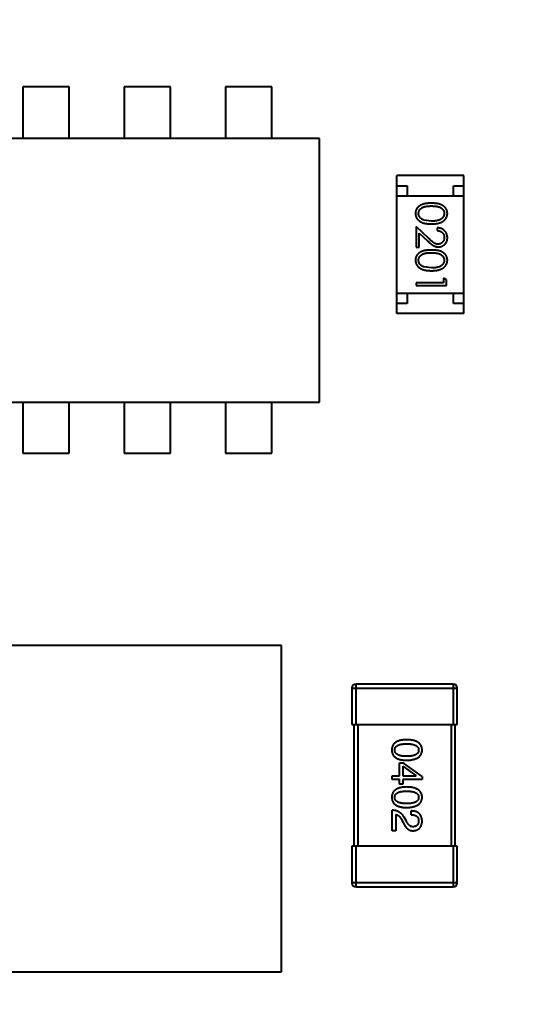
# Model space of a CAD drawing. Header units: inches. Extents: x 398 to 599, y 40 to 151.
# Drawn here: x 554.281 to 556.841, y 82.382 to 87.242 of the extents above; entities that cross this region are included whole.
import ezdxf

# ---------------------------------------------------------------- set-up
doc = ezdxf.new("R2010")
doc.units = ezdxf.units.IN
doc.header["$LTSCALE"] = 1.21
doc.header["$MEASUREMENT"] = 0
doc.header["$PDMODE"] = 3
doc.header["$PDSIZE"] = 0.3125
doc.layers.get('0').update_dxf_attribs({"linetype": 'CONTINUOUS'})
doc.layers.get('Defpoints').update_dxf_attribs({"linetype": 'CONTINUOUS'})
doc.layers.add('DIM', color=3, linetype='CONTINUOUS')
doc.styles.get("Standard").update_dxf_attribs({"font": 'txt', "width": 0.8})
doc.dimstyles.get("Standard").update_dxf_attribs({"dimtxt": 0.15625, "dimasz": 0.1875, "dimexe": 0.125, "dimexo": 0.0625, "dimgap": 0.09, "dimtad": 0, "dimtih": 1, "dimtoh": 1, "dimzin": 4, "dimdsep": 46, "dimtxsty": 'Standard', "dimblk": '_FILLED', "dimblk1": '_FILLED', "dimblk2": '_FILLED', "dimcen": 0.09, "dimazin": 1, "dimtp": 0.01, "dimtm": 0.01, "dimtfac": 1, "dimtofl": 0, "dimtmove": 0, "dimatfit": 3, "dimldrblk": '_FILLED', "dimfxl": 1, "dimtolj": 1, "dimtzin": 4, "dimarcsym": 0})

# ---------------------------------------------------------------- blocks, each defined once
blk = doc.blocks.new('_FILLED')
at = {"color": 0, "linetype": 'ByBlock'}
blk.add_solid([(0, 0), (-1, 0.1667), (-1, -0.1667)], dxfattribs=at)
blk = doc.blocks.new('*D71')
at = {"layer": 'Defpoints', "color": 0}
for p in [(570.261, 87.005), (553.751, 68.4022), (553.751, 64.8591)]:
    blk.add_point(p, dxfattribs=at)
at = {"layer": 'DIM', "color": 0, "lineweight": -2}
for p, q in [((570.261, 86.9425), (570.261, 64.7341)), ((553.751, 68.3397), (553.751, 64.7341)), ((555.751, 64.8591), (559.2494, 64.8591)), ((568.261, 64.8591), (564.7627, 64.8591))]:
    blk.add_line(p, q, dxfattribs=at)
at = {"layer": 'DIM', "color": 0, "lineweight": -2, "xscale": 2, "yscale": 2, "zscale": 2, "rotation": 180}
blk.add_blockref('_FILLED', (553.751, 64.8591), dxfattribs=at)
at = {"layer": 'DIM', "color": 0, "lineweight": -2, "xscale": 2, "yscale": 2, "zscale": 2}
blk.add_blockref('_FILLED', (570.261, 64.8591), dxfattribs=at)
at = {"layer": 'DIM', "color": 0, "insert": (562.006, 64.8591), "char_height": 2, "attachment_point": 5}
blk.add_mtext('\\A1;16.51', dxfattribs=at)

msp = doc.modelspace()

# ---------------------------------------------------------------- linework, layer by layer
at = {"color": 7, "linetype": 'Continuous'}
for p, q in [((554.2965, 86.9106), (554.2965, 86.6563)), ((554.5259, 86.9106), (554.2965, 86.9106)), ((554.5259, 86.6563), (554.5259, 86.9106)), ((554.7965, 86.9106), (554.7965, 86.6563)), ((555.0259, 86.9106), (554.7965, 86.9106)), ((555.0259, 86.6563), (555.0259, 86.9106)), ((555.2965, 86.9106), (555.2965, 86.6563)), ((555.5259, 86.9106), (555.2965, 86.9106)), ((555.5259, 86.6563), (555.5259, 86.9106)), ((555.7611, 86.6563), (554.0735, 86.6563)), ((555.7611, 85.3563), (555.7611, 86.6563)), ((556.1431, 85.7933), (556.1431, 86.4733)), ((556.4731, 86.4733), (556.1431, 86.4733)), ((556.4731, 85.7933), (556.4731, 86.4733)), ((556.1431, 86.4233), (556.1931, 86.4233)), ((556.1931, 86.4233), (556.1931, 86.3733)), ((556.4231, 86.3733), (556.4231, 86.4233)), ((556.4231, 86.4233), (556.4731, 86.4233)), ((556.1431, 86.3733), (556.4731, 86.3733)), ((556.2383, 86.2219), (556.2383, 86.12)), ((556.3004, 86.1638), (556.2383, 86.2219)), ((556.3133, 86.2488), (556.2756, 86.2545)), ((556.2537, 86.12), (556.2537, 86.1898)), ((556.2537, 86.1898), (556.2938, 86.1523)), ((556.3422, 86.2162), (556.3422, 86.2027)), ((556.2383, 86.12), (556.2537, 86.12)), ((556.3133, 86.0181), (556.2756, 86.0238)), ((556.2383, 85.945), (556.2383, 85.9315)), ((556.373, 85.945), (556.2383, 85.945)), ((556.2383, 85.9315), (556.3883, 85.9315)), ((556.373, 85.9681), (556.373, 85.945)), ((556.3883, 85.9593), (556.373, 85.9681)), ((556.3883, 85.9315), (556.3883, 85.9593)), ((556.1431, 85.8933), (556.4731, 85.8933)), ((556.1931, 85.8933), (556.1931, 85.8433)), ((556.4231, 85.8433), (556.4231, 85.8933)), ((556.1931, 85.8433), (556.1431, 85.8433)), ((556.4731, 85.8433), (556.4231, 85.8433)), ((556.4731, 85.7933), (556.1431, 85.7933)), ((554.0611, 85.3563), (555.7611, 85.3563)), ((554.2965, 85.3563), (554.2965, 85.1042)), ((554.5259, 85.1042), (554.5259, 85.3563)), ((554.7965, 85.3563), (554.7965, 85.1042)), ((555.0259, 85.1042), (555.0259, 85.3563)), ((555.2965, 85.3563), (555.2965, 85.1042)), ((555.5259, 85.1042), (555.5259, 85.3563)), ((554.2965, 85.1042), (554.5259, 85.1042)), ((554.7965, 85.1042), (555.0259, 85.1042)), ((555.2965, 85.1042), (555.5259, 85.1042)), ((555.5741, 84.1566), (553.4741, 84.1566)), ((555.5741, 82.5473), (555.5741, 84.1566)), ((555.9212, 83.9462), (555.9212, 83.7662)), ((555.9212, 83.9462), (556.4412, 83.9462)), ((555.9412, 83.7662), (555.9412, 83.9662)), ((556.4212, 83.9662), (555.9412, 83.9662)), ((556.4212, 83.9662), (556.4212, 83.7662)), ((556.4412, 83.7662), (556.4412, 83.9462)), ((555.9212, 83.7662), (556.4412, 83.7662)), ((555.9312, 83.7662), (555.9312, 83.1662)), ((555.9512, 83.1662), (555.9512, 83.7662)), ((556.4112, 83.7662), (556.4112, 83.1662)), ((556.4312, 83.1662), (556.4312, 83.7662)), ((556.156, 83.5131), (556.156, 83.5778)), ((556.156, 83.5778), (556.174, 83.5778)), ((556.1716, 83.5606), (556.1716, 83.5131)), ((556.1716, 83.5606), (556.2388, 83.5139)), ((556.2675, 83.5106), (556.174, 83.5778)), ((556.12, 83.4951), (556.12, 83.5131)), ((556.12, 83.5131), (556.156, 83.5131)), ((556.1716, 83.5131), (556.2388, 83.5131)), ((556.2388, 83.5131), (556.2388, 83.5139)), ((556.2675, 83.5106), (556.2675, 83.4951)), ((556.156, 83.4951), (556.12, 83.4951)), ((556.156, 83.4729), (556.156, 83.4951)), ((556.1716, 83.4729), (556.156, 83.4729)), ((556.1716, 83.4951), (556.1716, 83.4729)), ((556.2675, 83.4951), (556.1716, 83.4951)), ((556.12, 83.2431), (556.12, 83.3439)), ((556.1372, 83.3234), (556.1372, 83.2431)), ((556.1896, 83.2898), (556.1781, 83.3094)), ((556.2142, 83.3217), (556.2142, 83.3406)), ((556.165, 83.2988), (556.174, 83.2832)), ((556.1372, 83.2431), (556.12, 83.2431)), ((555.9212, 83.1662), (555.9212, 82.9862)), ((556.4412, 83.1662), (555.9212, 83.1662)), ((555.9412, 82.9662), (555.9412, 83.1662)), ((556.4212, 83.1662), (556.4212, 82.9662)), ((556.4412, 82.9862), (556.4412, 83.1662)), ((556.4412, 82.9862), (555.9212, 82.9862)), ((555.9412, 82.9662), (556.4212, 82.9662)), ((553.4741, 82.5473), (555.5741, 82.5473))]:
    msp.add_line(p, q, dxfattribs=at)
for centre, radius, start, end in [((553.751, 92.925), 23, 281.22586, 258.77532), ((553.751, 92.925), 22.75, 294.44334, 241.13427), ((555.9412, 83.9462), 0.02, 90, 180), ((556.4212, 83.9462), 0.02, 0, 90), ((555.9412, 82.9862), 0.02, 180, 270), ((556.4212, 82.9862), 0.02, 270, 0)]:
    msp.add_arc(centre, radius, start, end, dxfattribs=at)
for points, knots in [([(556.3133, 86.3373), (556.3109, 86.3373), (556.3063, 86.3373), (556.2995, 86.337), (556.2931, 86.3365), (556.2872, 86.3357), (556.2817, 86.3348), (556.2765, 86.3338), (556.2718, 86.3325), (556.2675, 86.331), (556.2635, 86.3293), (556.2597, 86.3274), (556.2563, 86.3254), (556.2531, 86.3232), (556.2501, 86.3209), (556.2474, 86.3184), (556.2449, 86.3158), (556.2427, 86.313), (556.2408, 86.3101), (556.2391, 86.307), (556.2377, 86.304), (556.2365, 86.3008), (556.2356, 86.2975), (556.235, 86.2941), (556.2346, 86.2907), (556.2345, 86.2883), (556.2345, 86.2872)], [0, 0, 0, 0, 0.068113, 0.132564, 0.193427, 0.250218, 0.303569, 0.353576, 0.400235, 0.443586, 0.484619, 0.524292, 0.56238, 0.599049, 0.63494, 0.669782, 0.704009, 0.737842, 0.771098, 0.803896, 0.836415, 0.868639, 0.900715, 0.933378, 0.966213, 1, 1, 1, 1]), ([(556.2499, 86.2867), (556.25, 86.2884), (556.2501, 86.2917), (556.2514, 86.2965), (556.2535, 86.3013), (556.2559, 86.305), (556.2582, 86.3079), (556.2601, 86.31), (556.2623, 86.3118), (556.2646, 86.3136), (556.2671, 86.3152), (556.2698, 86.3167), (556.2727, 86.3181), (556.2758, 86.3193), (556.2792, 86.3204), (556.283, 86.3213), (556.2871, 86.3221), (556.2916, 86.3228), (556.2965, 86.3232), (556.3018, 86.3236), (556.3074, 86.3238), (556.3113, 86.3238), (556.3133, 86.3238)], [0, 0, 0, 0, 0.060034, 0.120278, 0.182348, 0.247919, 0.281641, 0.315701, 0.350322, 0.385703, 0.421819, 0.459196, 0.497866, 0.538301, 0.58121, 0.628183, 0.679403, 0.734699, 0.794074, 0.858416, 0.927049, 1, 1, 1, 1]), ([(556.3922, 86.2872), (556.3922, 86.2883), (556.3921, 86.2907), (556.3917, 86.2941), (556.3911, 86.2975), (556.3901, 86.3008), (556.389, 86.304), (556.3875, 86.3071), (556.3858, 86.3102), (556.3838, 86.3131), (556.3816, 86.3159), (556.3792, 86.3186), (556.3764, 86.321), (556.3735, 86.3234), (556.3703, 86.3255), (556.3668, 86.3276), (556.3631, 86.3294), (556.3592, 86.331), (556.3549, 86.3325), (556.3502, 86.3338), (556.345, 86.3349), (556.3395, 86.3358), (556.3335, 86.3365), (556.3272, 86.337), (556.3204, 86.3373), (556.3157, 86.3373), (556.3133, 86.3373)], [0, 0, 0, 0, 0.033742, 0.066533, 0.099153, 0.13154, 0.164087, 0.196563, 0.229707, 0.263315, 0.297504, 0.331686, 0.366482, 0.4021, 0.438958, 0.476748, 0.515985, 0.556589, 0.599519, 0.645765, 0.695487, 0.748721, 0.805687, 0.866754, 0.931405, 1, 1, 1, 1]), ([(556.3133, 86.3238), (556.3154, 86.3238), (556.3193, 86.3238), (556.3249, 86.3236), (556.3302, 86.3232), (556.3351, 86.3227), (556.3396, 86.3221), (556.3438, 86.3213), (556.3475, 86.3204), (556.3509, 86.3193), (556.3541, 86.318), (556.357, 86.3167), (556.3597, 86.3152), (556.3622, 86.3136), (556.3645, 86.3118), (556.3666, 86.3099), (556.3686, 86.3079), (556.3708, 86.305), (556.3732, 86.3013), (556.3753, 86.2966), (556.3765, 86.2917), (556.3767, 86.2884), (556.3768, 86.2867)], [0, 0, 0, 0, 0.073302, 0.142286, 0.206253, 0.266017, 0.321612, 0.372532, 0.419497, 0.462398, 0.502825, 0.541489, 0.579034, 0.615143, 0.650298, 0.684912, 0.718701, 0.752189, 0.817245, 0.879117, 0.939613, 1, 1, 1, 1]), ([(556.2345, 86.2872), (556.2345, 86.286), (556.2345, 86.2836), (556.235, 86.2801), (556.2356, 86.2766), (556.2366, 86.2733), (556.2378, 86.27), (556.2392, 86.2668), (556.241, 86.2638), (556.243, 86.2607), (556.2452, 86.2578), (556.2478, 86.2551), (556.2505, 86.2525), (556.2536, 86.2501), (556.2569, 86.2479), (556.2604, 86.2458), (556.2642, 86.2439), (556.2683, 86.2421), (556.2727, 86.2405), (556.2775, 86.2391), (556.2825, 86.238), (556.288, 86.237), (556.2938, 86.2363), (556.3, 86.2358), (556.3065, 86.2355), (556.311, 86.2354), (556.3133, 86.2354)], [0, 0, 0, 0, 0.033824, 0.067298, 0.10028, 0.133019, 0.165736, 0.198792, 0.232372, 0.266409, 0.301016, 0.336196, 0.371972, 0.408574, 0.446394, 0.485225, 0.525372, 0.567224, 0.611081, 0.65775, 0.70702, 0.759235, 0.814484, 0.873227, 0.934937, 1, 1, 1, 1]), ([(556.2756, 86.2545), (556.2746, 86.2549), (556.2725, 86.2557), (556.2696, 86.257), (556.2669, 86.2585), (556.2644, 86.2601), (556.262, 86.2618), (556.2599, 86.2637), (556.258, 86.2657), (556.2557, 86.2685), (556.2534, 86.2722), (556.2514, 86.2769), (556.2501, 86.2817), (556.2499, 86.285), (556.2499, 86.2867)], [0, 0, 0, 0, 0.075949, 0.148549, 0.218996, 0.286119, 0.351826, 0.416074, 0.478265, 0.540325, 0.660405, 0.774606, 0.887187, 1, 1, 1, 1]), ([(556.3133, 86.2354), (556.3156, 86.2354), (556.3201, 86.2355), (556.3266, 86.2358), (556.3328, 86.2363), (556.3387, 86.237), (556.3442, 86.238), (556.3493, 86.2392), (556.354, 86.2406), (556.3585, 86.2422), (556.3625, 86.244), (556.3664, 86.2459), (556.3699, 86.248), (556.3732, 86.2502), (556.3763, 86.2527), (556.379, 86.2552), (556.3816, 86.258), (556.3838, 86.2608), (556.3858, 86.2638), (556.3875, 86.2669), (556.389, 86.2701), (556.3901, 86.2733), (556.3911, 86.2767), (556.3917, 86.2801), (556.3921, 86.2836), (556.3922, 86.286), (556.3922, 86.2872)], [0, 0, 0, 0, 0.065278, 0.127205, 0.186168, 0.241675, 0.294115, 0.343609, 0.390387, 0.434463, 0.476646, 0.517002, 0.555936, 0.593716, 0.630057, 0.665601, 0.700745, 0.734917, 0.768681, 0.802087, 0.834849, 0.867433, 0.900138, 0.932806, 0.966212, 1, 1, 1, 1]), ([(556.3768, 86.2867), (556.3767, 86.2851), (556.3765, 86.2818), (556.3753, 86.2769), (556.3732, 86.2723), (556.3708, 86.2685), (556.3685, 86.2657), (556.3665, 86.2636), (556.3643, 86.2617), (556.3618, 86.2599), (556.3591, 86.2582), (556.3562, 86.2566), (556.353, 86.2552), (556.3496, 86.2538), (556.3459, 86.2527), (556.342, 86.2516), (556.3378, 86.2508), (556.3334, 86.2501), (556.3287, 86.2496), (556.3238, 86.2491), (556.3187, 86.2489), (556.3151, 86.2489), (556.3133, 86.2488)], [0, 0, 0, 0, 0.059689, 0.119507, 0.181075, 0.246162, 0.279894, 0.314468, 0.350403, 0.387474, 0.426147, 0.466624, 0.508745, 0.553328, 0.600058, 0.649177, 0.700552, 0.754894, 0.811825, 0.871514, 0.934319, 1, 1, 1, 1]), ([(556.3922, 86.1672), (556.3921, 86.1689), (556.3921, 86.1722), (556.3914, 86.177), (556.3903, 86.1817), (556.3888, 86.1861), (556.3867, 86.1903), (556.3843, 86.1943), (556.3815, 86.1982), (556.3782, 86.2017), (556.3746, 86.205), (556.3707, 86.2078), (556.3665, 86.2103), (556.3621, 86.2123), (556.3575, 86.2139), (556.3526, 86.2151), (556.3475, 86.2159), (556.344, 86.2161), (556.3422, 86.2162)], [0, 0, 0, 0, 0.06445, 0.126725, 0.187421, 0.247417, 0.306749, 0.366595, 0.427749, 0.490235, 0.553031, 0.614805, 0.676505, 0.738096, 0.801021, 0.864897, 0.931209, 1, 1, 1, 1]), ([(556.3422, 86.2027), (556.3435, 86.2026), (556.3461, 86.2023), (556.3499, 86.2016), (556.3535, 86.2006), (556.3568, 86.1994), (556.3599, 86.1979), (556.3627, 86.1961), (556.3654, 86.1942), (556.3677, 86.1919), (556.3699, 86.1894), (556.3717, 86.1868), (556.3733, 86.184), (556.3746, 86.1811), (556.3756, 86.178), (556.3763, 86.1748), (556.3767, 86.1714), (556.3768, 86.1691), (556.3768, 86.1679)], [0, 0, 0, 0, 0.073648, 0.143686, 0.210962, 0.275557, 0.338064, 0.399311, 0.4594, 0.51934, 0.579024, 0.637809, 0.695959, 0.754122, 0.813113, 0.873453, 0.935561, 1, 1, 1, 1]), ([(556.2938, 86.1523), (556.2953, 86.1508), (556.2983, 86.1481), (556.3026, 86.1441), (556.3068, 86.1406), (556.3106, 86.1374), (556.3143, 86.1345), (556.3177, 86.132), (556.3208, 86.1299), (556.3246, 86.1276), (556.3294, 86.1253), (556.3353, 86.1234), (556.3414, 86.1221), (556.3455, 86.122), (556.3476, 86.1219)], [0, 0, 0, 0, 0.09953, 0.192079, 0.277712, 0.357454, 0.429648, 0.495771, 0.555538, 0.608657, 0.707578, 0.804328, 0.901298, 1, 1, 1, 1]), ([(556.3464, 86.1354), (556.3448, 86.1355), (556.3415, 86.1356), (556.3367, 86.1366), (556.3321, 86.1383), (556.3283, 86.1403), (556.3252, 86.1423), (556.3225, 86.1442), (556.3196, 86.1466), (556.3163, 86.1492), (556.3127, 86.1523), (556.3089, 86.1558), (556.3047, 86.1596), (556.3019, 86.1623), (556.3004, 86.1638)], [0, 0, 0, 0, 0.088014, 0.174976, 0.2638, 0.355443, 0.406413, 0.465519, 0.533076, 0.609353, 0.693899, 0.787171, 0.889197, 1, 1, 1, 1]), ([(556.3768, 86.1679), (556.3768, 86.1668), (556.3767, 86.1646), (556.3763, 86.1614), (556.3756, 86.1583), (556.3746, 86.1553), (556.3733, 86.1525), (556.3718, 86.1498), (556.3699, 86.1472), (556.3679, 86.1448), (556.3656, 86.1426), (556.3631, 86.1407), (556.3606, 86.139), (556.358, 86.1377), (556.3552, 86.1367), (556.3524, 86.1359), (556.3494, 86.1355), (556.3474, 86.1354), (556.3464, 86.1354)], [0, 0, 0, 0, 0.068027, 0.133505, 0.19695, 0.26027, 0.322741, 0.384982, 0.448465, 0.513424, 0.578224, 0.640011, 0.700094, 0.760067, 0.819012, 0.877878, 0.938035, 1, 1, 1, 1]), ([(556.3476, 86.1219), (556.3491, 86.122), (556.352, 86.1221), (556.3563, 86.1226), (556.3605, 86.1236), (556.3645, 86.125), (556.3683, 86.1268), (556.372, 86.1289), (556.3756, 86.1315), (556.3789, 86.1344), (556.3821, 86.1376), (556.3848, 86.1412), (556.3871, 86.1449), (556.389, 86.1489), (556.3904, 86.1532), (556.3914, 86.1576), (556.3921, 86.1624), (556.3921, 86.1656), (556.3922, 86.1672)], [0, 0, 0, 0, 0.06271, 0.123347, 0.183401, 0.242828, 0.302097, 0.36242, 0.423725, 0.487032, 0.550491, 0.612709, 0.674265, 0.73617, 0.799211, 0.863483, 0.930525, 1, 1, 1, 1]), ([(556.3133, 86.1065), (556.3109, 86.1065), (556.3063, 86.1065), (556.2995, 86.1062), (556.2931, 86.1057), (556.2872, 86.105), (556.2817, 86.1041), (556.2765, 86.103), (556.2718, 86.1017), (556.2675, 86.1002), (556.2635, 86.0985), (556.2597, 86.0966), (556.2563, 86.0946), (556.2531, 86.0924), (556.2501, 86.0901), (556.2474, 86.0877), (556.2449, 86.085), (556.2427, 86.0822), (556.2408, 86.0793), (556.2391, 86.0763), (556.2377, 86.0732), (556.2365, 86.07), (556.2356, 86.0667), (556.235, 86.0634), (556.2346, 86.0599), (556.2345, 86.0576), (556.2345, 86.0564)], [0, 0, 0, 0, 0.068113, 0.132564, 0.193427, 0.250218, 0.303569, 0.353576, 0.400235, 0.443586, 0.484619, 0.524292, 0.56238, 0.599049, 0.63494, 0.669782, 0.704009, 0.737842, 0.771098, 0.803896, 0.836415, 0.868639, 0.900715, 0.933378, 0.966213, 1, 1, 1, 1]), ([(556.2499, 86.0559), (556.25, 86.0576), (556.2501, 86.0609), (556.2514, 86.0658), (556.2535, 86.0705), (556.2559, 86.0743), (556.2582, 86.0771), (556.2601, 86.0792), (556.2623, 86.0811), (556.2646, 86.0828), (556.2671, 86.0845), (556.2698, 86.0859), (556.2727, 86.0873), (556.2758, 86.0885), (556.2792, 86.0896), (556.283, 86.0906), (556.2871, 86.0913), (556.2916, 86.092), (556.2965, 86.0925), (556.3018, 86.0928), (556.3074, 86.0931), (556.3113, 86.0931), (556.3133, 86.0931)], [0, 0, 0, 0, 0.060034, 0.120278, 0.182348, 0.247919, 0.281641, 0.315701, 0.350322, 0.385703, 0.421819, 0.459196, 0.497866, 0.538301, 0.58121, 0.628183, 0.679403, 0.734699, 0.794074, 0.858416, 0.927049, 1, 1, 1, 1]), ([(556.3922, 86.0564), (556.3922, 86.0576), (556.3921, 86.0599), (556.3917, 86.0634), (556.3911, 86.0667), (556.3901, 86.07), (556.389, 86.0732), (556.3875, 86.0764), (556.3858, 86.0794), (556.3838, 86.0823), (556.3816, 86.0851), (556.3792, 86.0878), (556.3764, 86.0903), (556.3735, 86.0926), (556.3703, 86.0947), (556.3668, 86.0968), (556.3631, 86.0986), (556.3592, 86.1003), (556.3549, 86.1018), (556.3502, 86.103), (556.345, 86.1042), (556.3395, 86.105), (556.3335, 86.1057), (556.3272, 86.1062), (556.3204, 86.1065), (556.3157, 86.1065), (556.3133, 86.1065)], [0, 0, 0, 0, 0.033742, 0.066533, 0.099153, 0.13154, 0.164087, 0.196563, 0.229707, 0.263315, 0.297504, 0.331686, 0.366482, 0.4021, 0.438958, 0.476748, 0.515985, 0.556589, 0.599519, 0.645765, 0.695487, 0.748721, 0.805687, 0.866754, 0.931405, 1, 1, 1, 1]), ([(556.3133, 86.0931), (556.3154, 86.0931), (556.3193, 86.0931), (556.3249, 86.0928), (556.3302, 86.0925), (556.3351, 86.0919), (556.3396, 86.0913), (556.3438, 86.0905), (556.3475, 86.0896), (556.3509, 86.0885), (556.3541, 86.0873), (556.357, 86.0859), (556.3597, 86.0844), (556.3622, 86.0828), (556.3645, 86.081), (556.3666, 86.0791), (556.3686, 86.0771), (556.3708, 86.0743), (556.3732, 86.0705), (556.3753, 86.0658), (556.3765, 86.0609), (556.3767, 86.0576), (556.3768, 86.0559)], [0, 0, 0, 0, 0.073302, 0.142286, 0.206253, 0.266017, 0.321612, 0.372532, 0.419497, 0.462398, 0.502825, 0.541489, 0.579034, 0.615143, 0.650298, 0.684912, 0.718701, 0.752189, 0.817245, 0.879117, 0.939613, 1, 1, 1, 1]), ([(556.2345, 86.0564), (556.2345, 86.0552), (556.2345, 86.0528), (556.235, 86.0493), (556.2356, 86.0459), (556.2366, 86.0425), (556.2378, 86.0393), (556.2392, 86.0361), (556.241, 86.033), (556.243, 86.03), (556.2452, 86.0271), (556.2478, 86.0243), (556.2505, 86.0217), (556.2536, 86.0193), (556.2569, 86.0171), (556.2604, 86.015), (556.2642, 86.0131), (556.2683, 86.0113), (556.2727, 86.0097), (556.2775, 86.0084), (556.2825, 86.0072), (556.288, 86.0062), (556.2938, 86.0055), (556.3, 86.005), (556.3065, 86.0047), (556.311, 86.0046), (556.3133, 86.0046)], [0, 0, 0, 0, 0.033824, 0.067298, 0.10028, 0.133019, 0.165736, 0.198792, 0.232372, 0.266409, 0.301016, 0.336196, 0.371972, 0.408574, 0.446394, 0.485225, 0.525372, 0.567224, 0.611081, 0.65775, 0.70702, 0.759235, 0.814484, 0.873227, 0.934937, 1, 1, 1, 1]), ([(556.2756, 86.0238), (556.2746, 86.0241), (556.2725, 86.0249), (556.2696, 86.0262), (556.2669, 86.0277), (556.2644, 86.0293), (556.262, 86.0311), (556.2599, 86.0329), (556.258, 86.0349), (556.2557, 86.0377), (556.2534, 86.0414), (556.2514, 86.0461), (556.2501, 86.051), (556.2499, 86.0543), (556.2499, 86.0559)], [0, 0, 0, 0, 0.075949, 0.148549, 0.218996, 0.286119, 0.351826, 0.416074, 0.478265, 0.540325, 0.660405, 0.774606, 0.887187, 1, 1, 1, 1]), ([(556.3133, 86.0046), (556.3156, 86.0046), (556.3201, 86.0047), (556.3266, 86.005), (556.3328, 86.0055), (556.3387, 86.0063), (556.3442, 86.0072), (556.3493, 86.0084), (556.354, 86.0098), (556.3585, 86.0114), (556.3625, 86.0132), (556.3664, 86.0151), (556.3699, 86.0172), (556.3732, 86.0195), (556.3763, 86.0219), (556.379, 86.0245), (556.3816, 86.0272), (556.3838, 86.0301), (556.3858, 86.033), (556.3875, 86.0361), (556.389, 86.0393), (556.3901, 86.0426), (556.3911, 86.0459), (556.3917, 86.0493), (556.3921, 86.0528), (556.3922, 86.0552), (556.3922, 86.0564)], [0, 0, 0, 0, 0.065278, 0.127205, 0.186168, 0.241675, 0.294115, 0.343609, 0.390387, 0.434463, 0.476646, 0.517002, 0.555936, 0.593716, 0.630057, 0.665601, 0.700745, 0.734917, 0.768681, 0.802087, 0.834849, 0.867433, 0.900138, 0.932806, 0.966212, 1, 1, 1, 1]), ([(556.3768, 86.0559), (556.3767, 86.0543), (556.3765, 86.051), (556.3753, 86.0462), (556.3732, 86.0415), (556.3708, 86.0378), (556.3685, 86.0349), (556.3665, 86.0328), (556.3643, 86.0309), (556.3618, 86.0291), (556.3591, 86.0274), (556.3562, 86.0258), (556.353, 86.0244), (556.3496, 86.0231), (556.3459, 86.0219), (556.342, 86.0208), (556.3378, 86.02), (556.3334, 86.0193), (556.3287, 86.0188), (556.3238, 86.0183), (556.3187, 86.0181), (556.3151, 86.0181), (556.3133, 86.0181)], [0, 0, 0, 0, 0.059689, 0.119507, 0.181075, 0.246162, 0.279894, 0.314468, 0.350403, 0.387474, 0.426147, 0.466624, 0.508745, 0.553328, 0.600058, 0.649177, 0.700552, 0.754894, 0.811825, 0.871514, 0.934319, 1, 1, 1, 1]), ([(556.1913, 83.692), (556.1883, 83.6919), (556.1826, 83.6917), (556.1743, 83.6909), (556.1666, 83.6898), (556.1594, 83.6883), (556.1528, 83.6864), (556.1468, 83.6842), (556.1413, 83.6816), (556.1364, 83.6785), (556.132, 83.6752), (556.1282, 83.6715), (556.125, 83.6673), (556.1223, 83.6628), (556.1202, 83.6579), (556.1187, 83.6526), (556.1178, 83.647), (556.1176, 83.6431), (556.1175, 83.6411)], [0, 0, 0, 0, 0.087693, 0.170223, 0.247496, 0.319826, 0.387768, 0.451403, 0.511459, 0.568358, 0.622671, 0.675251, 0.726739, 0.778422, 0.830759, 0.884394, 0.940865, 1, 1, 1, 1]), ([(556.2675, 83.6411), (556.2674, 83.6431), (556.2672, 83.647), (556.2663, 83.6526), (556.2647, 83.6579), (556.2625, 83.6628), (556.2598, 83.6673), (556.2564, 83.6715), (556.2525, 83.6752), (556.248, 83.6786), (556.2429, 83.6816), (556.2372, 83.6842), (556.231, 83.6864), (556.2242, 83.6883), (556.2168, 83.6898), (556.2088, 83.6909), (556.2002, 83.6917), (556.1943, 83.6919), (556.1913, 83.692)], [0, 0, 0, 0, 0.057911, 0.113262, 0.165956, 0.217443, 0.268511, 0.319665, 0.372, 0.426129, 0.483365, 0.543779, 0.607756, 0.676562, 0.749704, 0.827713, 0.911177, 1, 1, 1, 1]), ([(556.1322, 83.6411), (556.1323, 83.6424), (556.1324, 83.6448), (556.1331, 83.6482), (556.1342, 83.6515), (556.1359, 83.6545), (556.138, 83.6572), (556.1405, 83.6597), (556.1436, 83.662), (556.1471, 83.664), (556.151, 83.6658), (556.1554, 83.6673), (556.1603, 83.6686), (556.1656, 83.6697), (556.1713, 83.6705), (556.1776, 83.671), (556.1843, 83.6714), (556.1889, 83.6715), (556.1913, 83.6715)], [0, 0, 0, 0, 0.049766, 0.097012, 0.143225, 0.188786, 0.235079, 0.282962, 0.333687, 0.387747, 0.445963, 0.508657, 0.576545, 0.649868, 0.72822, 0.812712, 0.903543, 1, 1, 1, 1]), ([(556.1913, 83.6715), (556.1936, 83.6715), (556.1983, 83.6714), (556.205, 83.671), (556.2112, 83.6705), (556.217, 83.6697), (556.2223, 83.6686), (556.2271, 83.6673), (556.2315, 83.6658), (556.2355, 83.664), (556.239, 83.662), (556.242, 83.6597), (556.2445, 83.6572), (556.2467, 83.6545), (556.2483, 83.6515), (556.2495, 83.6482), (556.2501, 83.6448), (556.2502, 83.6424), (556.2503, 83.6411)], [0, 0, 0, 0, 0.096452, 0.187278, 0.271765, 0.350519, 0.423437, 0.491321, 0.554011, 0.612224, 0.666281, 0.717003, 0.764884, 0.811423, 0.856783, 0.902993, 0.950236, 1, 1, 1, 1]), ([(556.1175, 83.6411), (556.1176, 83.6392), (556.1178, 83.6353), (556.1187, 83.6296), (556.1202, 83.6244), (556.1223, 83.6195), (556.125, 83.615), (556.1282, 83.6108), (556.132, 83.6071), (556.1363, 83.6037), (556.1413, 83.6007), (556.1468, 83.5981), (556.1528, 83.5959), (556.1594, 83.594), (556.1666, 83.5925), (556.1743, 83.5914), (556.1826, 83.5906), (556.1883, 83.5904), (556.1913, 83.5903)], [0, 0, 0, 0, 0.059134, 0.115603, 0.169236, 0.221572, 0.273254, 0.32474, 0.377319, 0.431815, 0.488555, 0.548609, 0.612242, 0.680182, 0.75251, 0.829782, 0.91231, 1, 1, 1, 1]), ([(556.1913, 83.61), (556.1889, 83.61), (556.1844, 83.6101), (556.1778, 83.6104), (556.1716, 83.611), (556.1659, 83.6119), (556.1606, 83.6129), (556.1558, 83.6143), (556.1514, 83.6158), (556.1475, 83.6177), (556.144, 83.6197), (556.1409, 83.6221), (556.1383, 83.6246), (556.1362, 83.6275), (556.1345, 83.6305), (556.1332, 83.6339), (556.1325, 83.6374), (556.1323, 83.6399), (556.1322, 83.6411)], [0, 0, 0, 0, 0.094834, 0.184067, 0.267029, 0.344713, 0.417334, 0.484367, 0.546941, 0.604717, 0.65953, 0.710539, 0.759381, 0.806382, 0.853027, 0.900623, 0.949121, 1, 1, 1, 1]), ([(556.1913, 83.5903), (556.1943, 83.5905), (556.2001, 83.5907), (556.2086, 83.5916), (556.2165, 83.5928), (556.2239, 83.5943), (556.2306, 83.5962), (556.2369, 83.5985), (556.2425, 83.6011), (556.2476, 83.6041), (556.2521, 83.6075), (556.2561, 83.6112), (556.2594, 83.6153), (556.2622, 83.6198), (556.2644, 83.6246), (556.2661, 83.6298), (556.2671, 83.6354), (556.2674, 83.6392), (556.2675, 83.6411)], [0, 0, 0, 0, 0.088475, 0.171606, 0.249595, 0.322626, 0.391327, 0.455765, 0.516374, 0.573675, 0.628522, 0.681161, 0.732559, 0.783563, 0.83504, 0.887639, 0.942585, 1, 1, 1, 1]), ([(556.2503, 83.6411), (556.2502, 83.6399), (556.2501, 83.6374), (556.2495, 83.6339), (556.2483, 83.6305), (556.2467, 83.6274), (556.2445, 83.6246), (556.242, 83.6221), (556.239, 83.6198), (556.2355, 83.6177), (556.2315, 83.6158), (556.2271, 83.6143), (556.2223, 83.613), (556.217, 83.6119), (556.2112, 83.611), (556.205, 83.6104), (556.1983, 83.6101), (556.1936, 83.61), (556.1913, 83.61)], [0, 0, 0, 0, 0.050604, 0.098688, 0.145699, 0.191791, 0.238625, 0.286717, 0.337546, 0.391814, 0.449755, 0.512106, 0.579685, 0.652048, 0.730262, 0.814146, 0.904281, 1, 1, 1, 1]), ([(556.1913, 83.4588), (556.1883, 83.4587), (556.1826, 83.4585), (556.1743, 83.4577), (556.1666, 83.4566), (556.1594, 83.4551), (556.1528, 83.4533), (556.1468, 83.451), (556.1413, 83.4484), (556.1364, 83.4454), (556.132, 83.4421), (556.1282, 83.4383), (556.125, 83.4342), (556.1223, 83.4296), (556.1202, 83.4247), (556.1187, 83.4195), (556.1178, 83.4139), (556.1176, 83.41), (556.1175, 83.408)], [0, 0, 0, 0, 0.087693, 0.170223, 0.247496, 0.319826, 0.387768, 0.451403, 0.511459, 0.568358, 0.622671, 0.675251, 0.726739, 0.778422, 0.830759, 0.884394, 0.940865, 1, 1, 1, 1]), ([(556.2675, 83.408), (556.2674, 83.41), (556.2672, 83.4139), (556.2663, 83.4195), (556.2647, 83.4247), (556.2625, 83.4297), (556.2598, 83.4342), (556.2564, 83.4383), (556.2525, 83.4421), (556.248, 83.4454), (556.2429, 83.4484), (556.2372, 83.451), (556.231, 83.4533), (556.2242, 83.4551), (556.2168, 83.4566), (556.2088, 83.4577), (556.2002, 83.4585), (556.1943, 83.4587), (556.1913, 83.4588)], [0, 0, 0, 0, 0.057911, 0.113262, 0.165956, 0.217443, 0.268511, 0.319665, 0.372, 0.426129, 0.483365, 0.543779, 0.607756, 0.676562, 0.749704, 0.827713, 0.911177, 1, 1, 1, 1]), ([(556.1175, 83.408), (556.1176, 83.406), (556.1178, 83.4021), (556.1187, 83.3965), (556.1202, 83.3912), (556.1223, 83.3863), (556.125, 83.3818), (556.1282, 83.3777), (556.132, 83.3739), (556.1363, 83.3706), (556.1413, 83.3676), (556.1468, 83.365), (556.1528, 83.3627), (556.1594, 83.3609), (556.1666, 83.3593), (556.1743, 83.3582), (556.1826, 83.3575), (556.1883, 83.3573), (556.1913, 83.3572)], [0, 0, 0, 0, 0.059134, 0.115603, 0.169236, 0.221572, 0.273254, 0.32474, 0.377319, 0.431815, 0.488555, 0.548609, 0.612242, 0.680182, 0.75251, 0.829782, 0.91231, 1, 1, 1, 1]), ([(556.1322, 83.408), (556.1323, 83.4092), (556.1324, 83.4116), (556.1331, 83.4151), (556.1342, 83.4183), (556.1359, 83.4213), (556.138, 83.4241), (556.1405, 83.4266), (556.1436, 83.4288), (556.1471, 83.4308), (556.151, 83.4326), (556.1554, 83.4342), (556.1603, 83.4354), (556.1656, 83.4365), (556.1713, 83.4373), (556.1776, 83.4379), (556.1843, 83.4383), (556.1889, 83.4383), (556.1913, 83.4383)], [0, 0, 0, 0, 0.049766, 0.097012, 0.143225, 0.188786, 0.235079, 0.282962, 0.333687, 0.387747, 0.445963, 0.508657, 0.576545, 0.649868, 0.72822, 0.812712, 0.903543, 1, 1, 1, 1]), ([(556.1913, 83.3768), (556.1889, 83.3769), (556.1844, 83.3769), (556.1778, 83.3773), (556.1716, 83.3779), (556.1659, 83.3787), (556.1606, 83.3798), (556.1558, 83.3811), (556.1514, 83.3827), (556.1475, 83.3845), (556.144, 83.3866), (556.1409, 83.3889), (556.1383, 83.3915), (556.1362, 83.3943), (556.1345, 83.3974), (556.1332, 83.4007), (556.1325, 83.4043), (556.1323, 83.4067), (556.1322, 83.408)], [0, 0, 0, 0, 0.094834, 0.184067, 0.267029, 0.344713, 0.417334, 0.484367, 0.546941, 0.604717, 0.65953, 0.710539, 0.759381, 0.806382, 0.853027, 0.900623, 0.949121, 1, 1, 1, 1]), ([(556.1913, 83.4383), (556.1936, 83.4383), (556.1983, 83.4383), (556.205, 83.4379), (556.2112, 83.4373), (556.217, 83.4365), (556.2223, 83.4354), (556.2271, 83.4342), (556.2315, 83.4326), (556.2355, 83.4308), (556.239, 83.4288), (556.242, 83.4266), (556.2445, 83.4241), (556.2467, 83.4213), (556.2483, 83.4183), (556.2495, 83.4151), (556.2501, 83.4116), (556.2502, 83.4092), (556.2503, 83.408)], [0, 0, 0, 0, 0.096452, 0.187278, 0.271765, 0.350519, 0.423437, 0.491321, 0.554011, 0.612224, 0.666281, 0.717003, 0.764884, 0.811423, 0.856783, 0.902993, 0.950236, 1, 1, 1, 1]), ([(556.2503, 83.408), (556.2502, 83.4067), (556.2501, 83.4043), (556.2495, 83.4007), (556.2483, 83.3974), (556.2467, 83.3943), (556.2445, 83.3915), (556.242, 83.3889), (556.239, 83.3866), (556.2355, 83.3845), (556.2315, 83.3827), (556.2271, 83.3811), (556.2223, 83.3798), (556.217, 83.3787), (556.2112, 83.3779), (556.205, 83.3773), (556.1983, 83.3769), (556.1936, 83.3769), (556.1913, 83.3768)], [0, 0, 0, 0, 0.050604, 0.098688, 0.145699, 0.191791, 0.238625, 0.286717, 0.337546, 0.391814, 0.449755, 0.512106, 0.579685, 0.652048, 0.730262, 0.814146, 0.904281, 1, 1, 1, 1]), ([(556.1913, 83.3572), (556.1943, 83.3573), (556.2001, 83.3576), (556.2086, 83.3584), (556.2165, 83.3596), (556.2239, 83.3612), (556.2306, 83.3631), (556.2369, 83.3653), (556.2425, 83.368), (556.2476, 83.371), (556.2521, 83.3743), (556.2561, 83.3781), (556.2594, 83.3822), (556.2622, 83.3866), (556.2644, 83.3915), (556.2661, 83.3967), (556.2671, 83.4022), (556.2674, 83.406), (556.2675, 83.408)], [0, 0, 0, 0, 0.088475, 0.171606, 0.249595, 0.322626, 0.391327, 0.455765, 0.516374, 0.573675, 0.628522, 0.681161, 0.732559, 0.783563, 0.83504, 0.887639, 0.942585, 1, 1, 1, 1]), ([(556.1781, 83.3094), (556.1774, 83.3108), (556.1759, 83.3135), (556.1733, 83.3173), (556.1707, 83.3209), (556.1678, 83.3242), (556.1648, 83.3273), (556.1615, 83.3301), (556.1582, 83.3326), (556.1546, 83.3349), (556.1509, 83.3369), (556.147, 83.3387), (556.1429, 83.3402), (556.1386, 83.3415), (556.1342, 83.3425), (556.1296, 83.3432), (556.1248, 83.3437), (556.1216, 83.3438), (556.12, 83.3439)], [0, 0, 0, 0, 0.065828, 0.130094, 0.192451, 0.254037, 0.313974, 0.373757, 0.433048, 0.492243, 0.551902, 0.611758, 0.672678, 0.734814, 0.798569, 0.863693, 0.930488, 1, 1, 1, 1]), ([(556.1372, 83.3234), (556.1385, 83.3231), (556.1411, 83.3226), (556.1449, 83.321), (556.1485, 83.3188), (556.1521, 83.316), (556.1555, 83.3126), (556.1588, 83.3086), (556.1621, 83.3039), (556.164, 83.3005), (556.165, 83.2988)], [0, 0, 0, 0, 0.103034, 0.208166, 0.318255, 0.434664, 0.559728, 0.695394, 0.841708, 1, 1, 1, 1]), ([(556.2675, 83.2898), (556.2674, 83.2918), (556.2672, 83.2957), (556.2664, 83.3014), (556.2652, 83.3067), (556.2636, 83.3117), (556.2617, 83.3162), (556.2593, 83.3204), (556.2566, 83.3242), (556.2534, 83.3275), (556.2499, 83.3305), (556.2459, 83.3332), (556.2416, 83.3354), (556.2369, 83.3372), (556.2318, 83.3387), (556.2262, 83.3397), (556.2204, 83.3404), (556.2163, 83.3405), (556.2142, 83.3406)], [0, 0, 0, 0, 0.07282, 0.141057, 0.2062, 0.267672, 0.326735, 0.383519, 0.439188, 0.494454, 0.549628, 0.605958, 0.66397, 0.72402, 0.787502, 0.854127, 0.925065, 1, 1, 1, 1]), ([(556.2142, 83.3217), (556.2157, 83.3217), (556.2185, 83.3216), (556.2226, 83.3212), (556.2264, 83.3205), (556.2299, 83.3197), (556.2332, 83.3185), (556.2362, 83.3173), (556.2389, 83.3158), (556.2413, 83.314), (556.2434, 83.3121), (556.2453, 83.3099), (556.2468, 83.3075), (556.2481, 83.3048), (556.2491, 83.302), (556.2498, 83.2989), (556.2502, 83.2957), (556.2502, 83.2934), (556.2503, 83.2922)], [0, 0, 0, 0, 0.082594, 0.15978, 0.232961, 0.301462, 0.365595, 0.426678, 0.484662, 0.540809, 0.595146, 0.648401, 0.702272, 0.757102, 0.813447, 0.872233, 0.934055, 1, 1, 1, 1]), ([(556.174, 83.2832), (556.1748, 83.2815), (556.1764, 83.2782), (556.1789, 83.2735), (556.1814, 83.2691), (556.1841, 83.2651), (556.1869, 83.2614), (556.1897, 83.258), (556.1927, 83.255), (556.1957, 83.2523), (556.1988, 83.2499), (556.202, 83.2479), (556.2054, 83.2462), (556.2088, 83.2449), (556.2123, 83.2439), (556.2158, 83.2433), (556.2195, 83.243), (556.222, 83.243), (556.2232, 83.2431)], [0, 0, 0, 0, 0.082731, 0.161257, 0.236138, 0.307554, 0.375712, 0.440848, 0.502916, 0.562567, 0.619798, 0.675716, 0.73039, 0.78386, 0.837315, 0.890547, 0.944917, 1, 1, 1, 1]), ([(556.224, 83.2627), (556.2232, 83.2627), (556.2216, 83.2626), (556.2192, 83.2627), (556.2168, 83.2632), (556.2145, 83.2637), (556.2122, 83.2647), (556.2099, 83.2657), (556.2077, 83.2671), (556.2056, 83.2687), (556.2034, 83.2705), (556.2013, 83.2725), (556.1993, 83.2748), (556.1972, 83.2773), (556.1953, 83.2801), (556.1933, 83.2831), (556.1914, 83.2863), (556.1902, 83.2886), (556.1896, 83.2898)], [0, 0, 0, 0, 0.052237, 0.103888, 0.155485, 0.207395, 0.259864, 0.31356, 0.369176, 0.4266, 0.486836, 0.550048, 0.61567, 0.685271, 0.75824, 0.834614, 0.915635, 1, 1, 1, 1]), ([(556.2232, 83.2431), (556.2249, 83.2432), (556.2282, 83.2435), (556.233, 83.2443), (556.2375, 83.2454), (556.2417, 83.2468), (556.2455, 83.2486), (556.2491, 83.2507), (556.2523, 83.2531), (556.2553, 83.2559), (556.2579, 83.259), (556.2602, 83.2625), (556.2622, 83.2662), (556.2639, 83.2703), (556.2653, 83.2747), (556.2664, 83.2794), (556.2671, 83.2845), (556.2674, 83.288), (556.2675, 83.2898)], [0, 0, 0, 0, 0.070688, 0.137741, 0.201612, 0.262778, 0.321223, 0.378455, 0.434411, 0.490146, 0.546362, 0.603392, 0.662208, 0.723401, 0.787372, 0.85442, 0.925153, 1, 1, 1, 1]), ([(556.2503, 83.2922), (556.2502, 83.2911), (556.2501, 83.2889), (556.2498, 83.2857), (556.2491, 83.2828), (556.2484, 83.28), (556.2474, 83.2774), (556.2463, 83.275), (556.2449, 83.2729), (556.2434, 83.2709), (556.2416, 83.2692), (556.2397, 83.2676), (556.2375, 83.2663), (556.2352, 83.2651), (556.2327, 83.2642), (556.23, 83.2635), (556.2271, 83.263), (556.2251, 83.2628), (556.224, 83.2627)], [0, 0, 0, 0, 0.076112, 0.148436, 0.216883, 0.281466, 0.34298, 0.402356, 0.459881, 0.51546, 0.571111, 0.62658, 0.683162, 0.741007, 0.801404, 0.863825, 0.930544, 1, 1, 1, 1])]:
    msp.add_open_spline(points, degree=3, knots=knots, dxfattribs=at)

# ---------------------------------------------------------------- dimensions: what is measured, and where the dimension line sits
at = {"layer": 'DIM'}
dim = msp.add_linear_dim(base=(553.751, 64.8591), p1=(570.261, 87.005), p2=(553.751, 68.4022), dimstyle='Standard', override={"dimtxt": 2, "dimasz": 2, "dimtih": 0, "dimtoh": 0, "dimzin": 0, "dimcen": 0.198, "dimadec": 0, "dimazin": 0, "dimtp": 0, "dimtm": 0, "dimtdec": 4, "dimtzin": 0}, dxfattribs=at)
dim.commit()
dim.dimension.update_dxf_attribs({"geometry": '*D71', "text_midpoint": (562.006, 64.8591)})

doc.saveas('drawing.dxf')
